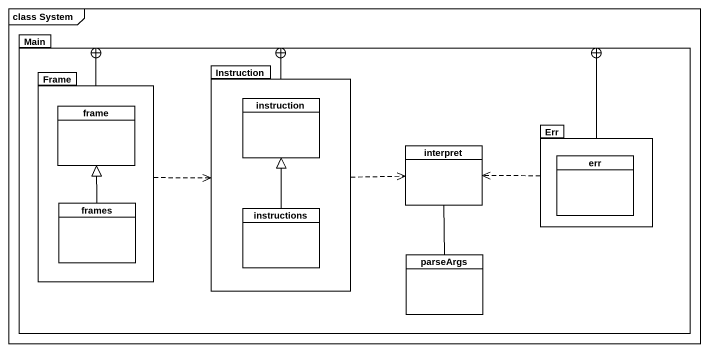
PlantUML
@startuml
mainframe class System
hide circle
hide empty members
package Main {
  package "Frame" as Frame_ {
    class "frame" as frame_
    class frames
  }
  package Instruction {
    class instruction
    class instructions
  }
  package Err {
    class err
  }
  class interpret
  class parseArgs
}
Frame_ -right-+ Main
Frame_ .right.> Instruction
Instruction -right-+ Main
Instruction .right.> interpret
Err -left-+ Main
Err .left.> interpret
frames -up-|> frame_
instructions -up-|> instruction
parseArgs -up- interpret
@enduml
